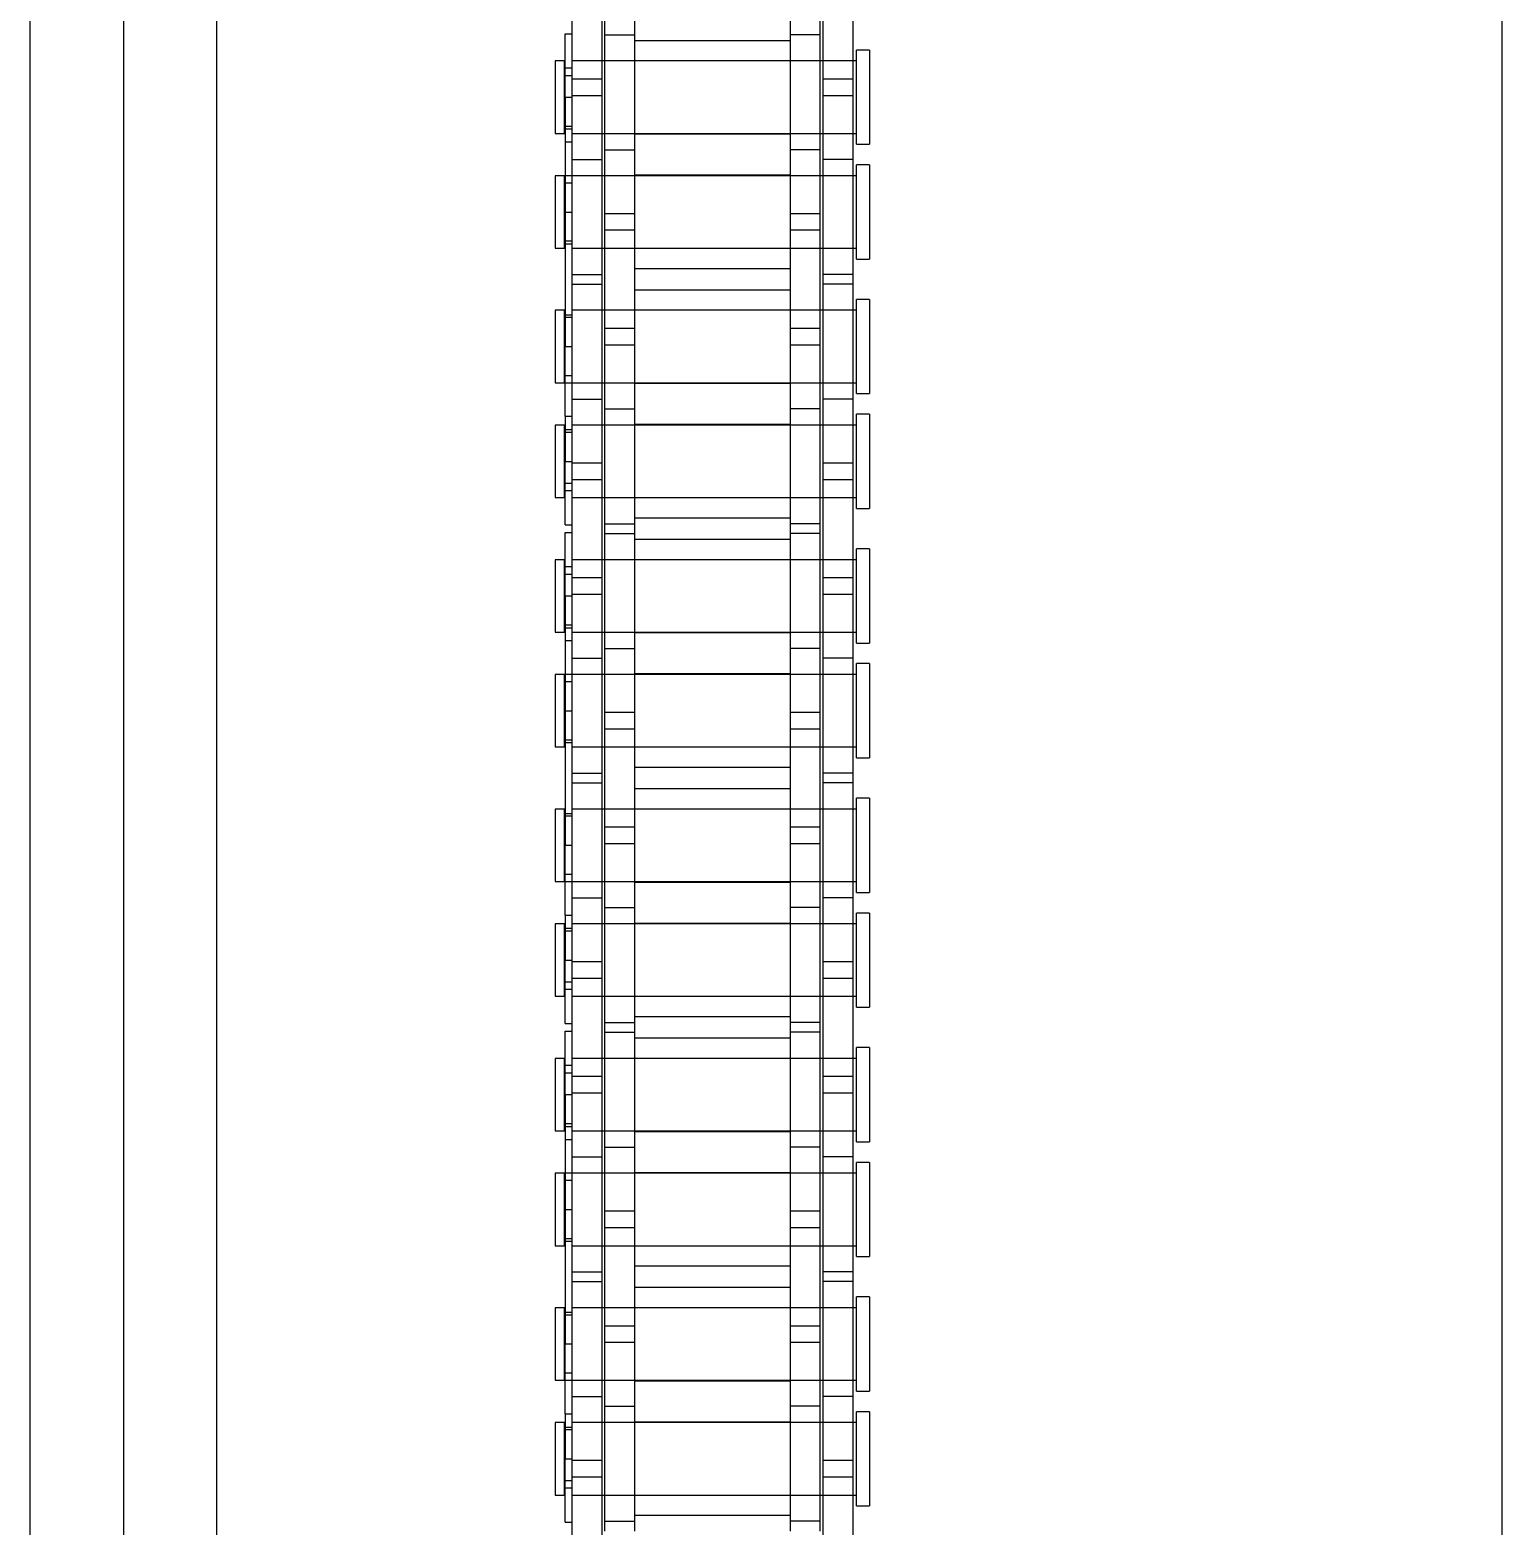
# Model space of a CAD drawing. Header units: metres. Extents: x 0 to 63075, y 0 to 44550.
# Drawn here: x 13894.7 to 13969.7, y 29152.5 to 29228.7 of the extents above; entities that cross this region are included whole.
import ezdxf

# ---------------------------------------------------------------- set-up
doc = ezdxf.new("R2010")
doc.units = ezdxf.units.M
doc.header["$LTSCALE"] = 75
doc.linetypes.add('HIDDEN2', pattern=[4.7625, 3.175, -1.5875])
for name, color, linetype in [('SDM', 7, 'Continuous'), ('SL4', 4, 'Continuous'), ('ST1', 7, 'HIDDEN2')]:
    doc.layers.add(name, color=color, linetype=linetype)

# ---------------------------------------------------------------- blocks, each defined once
blk = doc.blocks.new('A$Cb6dca9d5')
at = {"layer": 'SL4'}
for p, q in [((48.235, 3664.713), (48.235, 2339.738)), ((57.76, 2339.738), (57.76, 3664.713)), ((123.235, 2339.738), (123.235, 3664.713))]:
    blk.add_line(p, q, dxfattribs=at)
at = {"layer": 'ST1'}
for p, q in [((52.998, 3664.713), (52.998, 2339.738)), ((57.76, 2339.738), (57.76, 3664.713)), ((77.515, 2495.001), (77.515, 2488.651)), ((79.035, 2495.001), (79.035, 2488.651)), ((86.965, 2495.001), (86.965, 2488.651)), ((88.485, 2495.001), (88.485, 2488.651)), ((75.843, 2491.396), (75.843, 2482.301)), ((77.363, 2491.396), (77.363, 2482.301)), ((88.637, 2491.396), (88.637, 2482.301)), ((90.157, 2491.396), (90.157, 2482.301)), ((75.511, 2488.707), (75.843, 2488.707)), ((75.511, 2485.476), (75.511, 2488.707)), ((77.515, 2488.651), (79.035, 2488.651)), ((77.515, 2488.651), (77.515, 2479.556)), ((79.035, 2488.651), (79.035, 2479.556)), ((79.035, 2488.368), (86.965, 2488.368)), ((88.485, 2488.651), (86.965, 2488.651)), ((86.965, 2488.651), (86.965, 2479.556)), ((88.485, 2488.651), (88.485, 2479.556)), ((75, 2487.321), (75, 2483.631)), ((75.474, 2487.321), (75, 2487.321)), ((75.474, 2483.631), (75.474, 2487.321)), ((77.363, 2487.321), (75.843, 2487.321)), ((90.342, 2487.321), (75.843, 2487.321)), ((79.035, 2487.321), (77.515, 2487.321)), ((86.965, 2487.321), (79.035, 2487.321)), ((88.485, 2487.321), (86.965, 2487.321)), ((90.157, 2487.321), (88.637, 2487.321)), ((90.342, 2483.077), (90.342, 2487.874)), ((91, 2487.874), (90.342, 2487.874)), ((91, 2487.874), (91, 2483.077)), ((75.843, 2486.952), (75.474, 2486.952)), ((75.511, 2486.583), (75.843, 2486.583)), ((75.843, 2486.408), (77.363, 2486.408)), ((88.637, 2486.408), (90.157, 2486.408)), ((75.511, 2485.476), (75.843, 2485.476)), ((75.511, 2485.476), (75.511, 2472.776)), ((77.363, 2485.548), (75.843, 2485.548)), ((90.157, 2485.548), (88.637, 2485.548)), ((75, 2483.631), (75.474, 2483.631)), ((75.474, 2484), (75.843, 2484)), ((75.511, 2483.857), (75.843, 2483.857)), ((75.843, 2483.631), (77.363, 2483.631)), ((75.843, 2483.631), (90.342, 2483.631)), ((77.515, 2483.631), (79.035, 2483.631)), ((79.035, 2483.631), (86.965, 2483.631)), ((86.965, 2483.588), (79.035, 2483.588)), ((86.965, 2483.631), (88.485, 2483.631)), ((88.637, 2483.631), (90.157, 2483.631)), ((75.843, 2483.18), (75.511, 2483.18)), ((77.515, 2482.803), (79.035, 2482.803)), ((88.485, 2482.803), (86.965, 2482.803)), ((90.342, 2483.077), (91, 2483.077)), ((75.843, 2482.301), (77.363, 2482.301)), ((75.843, 2482.301), (75.843, 2475.951)), ((77.363, 2482.301), (77.363, 2475.951)), ((90.157, 2482.301), (88.637, 2482.301)), ((88.637, 2482.301), (88.637, 2475.951)), ((90.157, 2482.301), (90.157, 2475.951)), ((90.342, 2477.229), (90.342, 2482.026)), ((91, 2482.026), (90.342, 2482.026)), ((91, 2482.026), (91, 2477.229)), ((75, 2481.473), (75, 2477.783)), ((75.474, 2481.473), (75, 2481.473)), ((75.474, 2477.783), (75.474, 2481.473)), ((75.843, 2481.104), (75.474, 2481.104)), ((77.363, 2481.473), (75.511, 2481.473)), ((90.342, 2481.473), (75.843, 2481.473)), ((79.035, 2481.473), (77.515, 2481.473)), ((79.035, 2481.516), (86.965, 2481.516)), ((86.965, 2481.473), (79.035, 2481.473)), ((88.485, 2481.473), (86.965, 2481.473)), ((90.157, 2481.473), (88.637, 2481.473)), ((75.511, 2479.628), (75.843, 2479.628)), ((77.515, 2479.556), (77.515, 2478.696)), ((77.515, 2479.556), (79.035, 2479.556)), ((79.035, 2479.556), (79.035, 2478.696)), ((86.965, 2479.556), (86.965, 2478.696)), ((86.965, 2479.556), (88.485, 2479.556)), ((88.485, 2479.556), (88.485, 2478.696)), ((75.474, 2478.152), (75.843, 2478.152)), ((77.515, 2478.696), (77.515, 2469.601)), ((79.035, 2478.696), (77.515, 2478.696)), ((79.035, 2478.696), (79.035, 2469.601)), ((86.965, 2478.696), (86.965, 2469.601)), ((88.485, 2478.696), (86.965, 2478.696)), ((88.485, 2478.696), (88.485, 2469.601)), ((75, 2477.783), (75.474, 2477.783)), ((75.511, 2478.009), (75.843, 2478.009)), ((75.843, 2477.783), (77.363, 2477.783)), ((75.843, 2477.783), (90.342, 2477.783)), ((77.515, 2477.783), (79.035, 2477.783)), ((79.035, 2477.783), (86.965, 2477.783)), ((86.965, 2477.783), (88.485, 2477.783)), ((88.637, 2477.783), (90.157, 2477.783)), ((86.965, 2476.736), (79.035, 2476.736)), ((90.342, 2477.229), (91, 2477.229)), ((75.843, 2476.453), (77.363, 2476.453)), ((75.843, 2475.951), (77.363, 2475.951)), ((75.843, 2475.951), (75.843, 2466.856)), ((77.363, 2475.951), (77.363, 2466.856)), ((90.157, 2476.453), (88.637, 2476.453)), ((90.157, 2475.951), (88.637, 2475.951)), ((88.637, 2475.951), (88.637, 2466.856)), ((90.157, 2475.951), (90.157, 2466.856)), ((79.035, 2475.668), (86.965, 2475.668)), ((90.342, 2470.377), (90.342, 2475.174)), ((91, 2475.174), (90.342, 2475.174)), ((91, 2475.174), (91, 2470.377)), ((75, 2474.621), (75, 2470.931)), ((75.474, 2474.621), (75, 2474.621)), ((75.474, 2470.931), (75.474, 2474.621)), ((75.843, 2474.252), (75.474, 2474.252)), ((75.511, 2474.395), (75.843, 2474.395)), ((77.363, 2474.621), (75.843, 2474.621)), ((90.342, 2474.621), (75.843, 2474.621)), ((79.035, 2474.621), (77.515, 2474.621)), ((86.965, 2474.621), (79.035, 2474.621)), ((88.485, 2474.621), (86.965, 2474.621)), ((90.157, 2474.621), (88.637, 2474.621)), ((77.515, 2473.708), (79.035, 2473.708)), ((86.965, 2473.708), (88.485, 2473.708)), ((75.511, 2472.776), (75.843, 2472.776)), ((75.511, 2469.224), (75.511, 2472.776)), ((79.035, 2472.848), (77.515, 2472.848)), ((88.485, 2472.848), (86.965, 2472.848)), ((75.474, 2471.3), (75.843, 2471.3)), ((75, 2470.931), (75.474, 2470.931)), ((75.511, 2470.931), (77.363, 2470.931)), ((75.843, 2470.931), (90.342, 2470.931)), ((77.515, 2470.931), (79.035, 2470.931)), ((79.035, 2470.931), (86.965, 2470.931)), ((86.965, 2470.888), (79.035, 2470.888)), ((86.965, 2470.931), (88.485, 2470.931)), ((88.637, 2470.931), (90.157, 2470.931)), ((75.843, 2470.103), (77.363, 2470.103)), ((90.157, 2470.103), (88.637, 2470.103)), ((90.342, 2470.377), (91, 2470.377)), ((75.511, 2469.224), (75.511, 2466.928)), ((75.511, 2469.224), (75.843, 2469.224)), ((77.515, 2469.601), (79.035, 2469.601)), ((77.515, 2469.601), (77.515, 2463.251)), ((79.035, 2469.601), (79.035, 2463.251)), ((88.485, 2469.601), (86.965, 2469.601)), ((86.965, 2469.601), (86.965, 2463.251)), ((88.485, 2469.601), (88.485, 2463.251)), ((90.342, 2464.529), (90.342, 2469.326)), ((91, 2469.326), (90.342, 2469.326)), ((91, 2469.326), (91, 2464.529)), ((75, 2468.773), (75, 2465.083)), ((75.474, 2468.773), (75, 2468.773)), ((75.474, 2465.083), (75.474, 2468.773)), ((75.843, 2468.404), (75.474, 2468.404)), ((75.511, 2468.547), (75.843, 2468.547)), ((77.363, 2468.773), (75.843, 2468.773)), ((90.342, 2468.773), (75.843, 2468.773)), ((79.035, 2468.773), (77.515, 2468.773)), ((79.035, 2468.816), (86.965, 2468.816)), ((86.965, 2468.773), (79.035, 2468.773)), ((88.485, 2468.773), (86.965, 2468.773)), ((90.157, 2468.773), (88.637, 2468.773)), ((75.511, 2466.928), (75.843, 2466.928)), ((75.511, 2463.697), (75.511, 2466.928)), ((75.843, 2466.856), (75.843, 2465.996)), ((75.843, 2466.856), (77.363, 2466.856)), ((77.363, 2466.856), (77.363, 2465.996)), ((88.637, 2466.856), (88.637, 2465.996)), ((88.637, 2466.856), (90.157, 2466.856)), ((90.157, 2466.856), (90.157, 2465.996)), ((75.843, 2465.996), (75.843, 2456.901)), ((77.363, 2465.996), (75.843, 2465.996)), ((77.363, 2465.996), (77.363, 2456.901)), ((88.637, 2465.996), (88.637, 2456.901)), ((90.157, 2465.996), (88.637, 2465.996)), ((90.157, 2465.996), (90.157, 2456.901)), ((75, 2465.083), (75.474, 2465.083)), ((75.474, 2465.452), (75.843, 2465.452)), ((75.511, 2465.821), (75.843, 2465.821)), ((75.843, 2465.083), (77.363, 2465.083)), ((75.843, 2465.083), (90.342, 2465.083)), ((77.515, 2465.083), (79.035, 2465.083)), ((79.035, 2465.083), (86.965, 2465.083)), ((86.965, 2465.083), (88.485, 2465.083)), ((88.637, 2465.083), (90.157, 2465.083)), ((90.342, 2464.529), (91, 2464.529)), ((75.511, 2463.697), (75.843, 2463.697)), ((77.515, 2463.753), (79.035, 2463.753)), ((86.965, 2464.036), (79.035, 2464.036)), ((88.485, 2463.753), (86.965, 2463.753)), ((75.511, 2463.307), (75.843, 2463.307)), ((75.511, 2460.076), (75.511, 2463.307)), ((77.515, 2463.251), (79.035, 2463.251)), ((77.515, 2463.251), (77.515, 2454.156)), ((79.035, 2463.251), (79.035, 2454.156)), ((79.035, 2462.968), (86.965, 2462.968)), ((88.485, 2463.251), (86.965, 2463.251)), ((86.965, 2463.251), (86.965, 2454.156)), ((88.485, 2463.251), (88.485, 2454.156)), ((90.342, 2457.677), (90.342, 2462.474)), ((91, 2462.474), (90.342, 2462.474)), ((91, 2462.474), (91, 2457.677)), ((75, 2461.921), (75, 2458.231)), ((75.474, 2461.921), (75, 2461.921)), ((75.474, 2458.231), (75.474, 2461.921)), ((75.843, 2461.552), (75.474, 2461.552)), ((77.363, 2461.921), (75.843, 2461.921)), ((90.342, 2461.921), (75.843, 2461.921)), ((79.035, 2461.921), (77.515, 2461.921)), ((86.965, 2461.921), (79.035, 2461.921)), ((88.485, 2461.921), (86.965, 2461.921)), ((90.157, 2461.921), (88.637, 2461.921)), ((75.511, 2461.183), (75.843, 2461.183)), ((75.843, 2461.008), (77.363, 2461.008)), ((88.637, 2461.008), (90.157, 2461.008)), ((75.511, 2460.076), (75.511, 2447.376)), ((75.511, 2460.076), (75.843, 2460.076)), ((77.363, 2460.148), (75.843, 2460.148)), ((90.157, 2460.148), (88.637, 2460.148)), ((75, 2458.231), (75.474, 2458.231)), ((75.474, 2458.6), (75.843, 2458.6)), ((75.511, 2458.457), (75.843, 2458.457)), ((75.843, 2458.231), (77.363, 2458.231)), ((75.843, 2458.231), (90.342, 2458.231)), ((77.515, 2458.231), (79.035, 2458.231)), ((79.035, 2458.231), (86.965, 2458.231)), ((86.965, 2458.231), (88.485, 2458.231)), ((88.637, 2458.231), (90.157, 2458.231)), ((75.843, 2457.78), (75.511, 2457.78)), ((86.965, 2458.188), (79.035, 2458.188)), ((90.342, 2457.677), (91, 2457.677)), ((75.843, 2456.901), (77.363, 2456.901)), ((75.843, 2456.901), (75.843, 2450.551)), ((77.363, 2456.901), (77.363, 2450.551)), ((77.515, 2457.403), (79.035, 2457.403)), ((88.485, 2457.403), (86.965, 2457.403)), ((90.157, 2456.901), (88.637, 2456.901)), ((88.637, 2456.901), (88.637, 2450.551)), ((90.157, 2456.901), (90.157, 2450.551)), ((75, 2456.073), (75, 2452.383)), ((75.474, 2456.073), (75, 2456.073)), ((75.474, 2452.383), (75.474, 2456.073)), ((77.363, 2456.073), (75.511, 2456.073)), ((90.342, 2456.073), (75.843, 2456.073)), ((79.035, 2456.073), (77.515, 2456.073)), ((79.035, 2456.116), (86.965, 2456.116)), ((86.965, 2456.073), (79.035, 2456.073)), ((88.485, 2456.073), (86.965, 2456.073)), ((90.157, 2456.073), (88.637, 2456.073)), ((90.342, 2451.829), (90.342, 2456.626)), ((91, 2456.626), (90.342, 2456.626)), ((91, 2456.626), (91, 2451.829)), ((75.843, 2455.704), (75.474, 2455.704)), ((75.511, 2454.228), (75.843, 2454.228)), ((77.515, 2454.156), (77.515, 2453.296)), ((77.515, 2454.156), (79.035, 2454.156)), ((79.035, 2454.156), (79.035, 2453.296)), ((86.965, 2454.156), (86.965, 2453.296)), ((86.965, 2454.156), (88.485, 2454.156)), ((88.485, 2454.156), (88.485, 2453.296)), ((77.515, 2453.296), (77.515, 2444.201)), ((79.035, 2453.296), (77.515, 2453.296)), ((79.035, 2453.296), (79.035, 2444.201)), ((86.965, 2453.296), (86.965, 2444.201)), ((88.485, 2453.296), (86.965, 2453.296)), ((88.485, 2453.296), (88.485, 2444.201)), ((75, 2452.383), (75.474, 2452.383)), ((75.474, 2452.752), (75.843, 2452.752)), ((75.511, 2452.609), (75.843, 2452.609)), ((75.843, 2452.383), (77.363, 2452.383)), ((75.843, 2452.383), (90.342, 2452.383)), ((77.515, 2452.383), (79.035, 2452.383)), ((79.035, 2452.383), (86.965, 2452.383)), ((86.965, 2452.383), (88.485, 2452.383)), ((88.637, 2452.383), (90.157, 2452.383)), ((90.342, 2451.829), (91, 2451.829)), ((75.843, 2451.053), (77.363, 2451.053)), ((86.965, 2451.336), (79.035, 2451.336)), ((90.157, 2451.053), (88.637, 2451.053)), ((75.843, 2450.551), (77.363, 2450.551)), ((75.843, 2450.551), (75.843, 2441.456)), ((77.363, 2450.551), (77.363, 2441.456)), ((79.035, 2450.268), (86.965, 2450.268)), ((90.157, 2450.551), (88.637, 2450.551)), ((88.637, 2450.551), (88.637, 2441.456)), ((90.157, 2450.551), (90.157, 2441.456)), ((75, 2449.221), (75, 2445.531)), ((75.474, 2449.221), (75, 2449.221)), ((75.474, 2445.531), (75.474, 2449.221)), ((77.363, 2449.221), (75.843, 2449.221)), ((90.342, 2449.221), (75.843, 2449.221)), ((79.035, 2449.221), (77.515, 2449.221)), ((86.965, 2449.221), (79.035, 2449.221)), ((88.485, 2449.221), (86.965, 2449.221)), ((90.157, 2449.221), (88.637, 2449.221)), ((90.342, 2444.977), (90.342, 2449.774)), ((91, 2449.774), (90.342, 2449.774)), ((91, 2449.774), (91, 2444.977)), ((75.843, 2448.852), (75.474, 2448.852)), ((75.511, 2448.995), (75.843, 2448.995)), ((77.515, 2448.308), (79.035, 2448.308)), ((86.965, 2448.308), (88.485, 2448.308)), ((75.511, 2447.376), (75.843, 2447.376)), ((75.511, 2443.824), (75.511, 2447.376)), ((79.035, 2447.448), (77.515, 2447.448)), ((88.485, 2447.448), (86.965, 2447.448)), ((75, 2445.531), (75.474, 2445.531)), ((75.474, 2445.9), (75.843, 2445.9)), ((75.511, 2445.531), (77.363, 2445.531)), ((75.843, 2445.531), (90.342, 2445.531)), ((77.515, 2445.531), (79.035, 2445.531)), ((79.035, 2445.531), (86.965, 2445.531)), ((86.965, 2445.488), (79.035, 2445.488)), ((86.965, 2445.531), (88.485, 2445.531)), ((88.637, 2445.531), (90.157, 2445.531)), ((75.843, 2444.703), (77.363, 2444.703)), ((90.157, 2444.703), (88.637, 2444.703)), ((90.342, 2444.977), (91, 2444.977)), ((75.511, 2443.824), (75.511, 2441.528)), ((75.511, 2443.824), (75.843, 2443.824)), ((77.515, 2444.201), (79.035, 2444.201)), ((77.515, 2444.201), (77.515, 2437.851)), ((79.035, 2444.201), (79.035, 2437.851)), ((88.485, 2444.201), (86.965, 2444.201)), ((86.965, 2444.201), (86.965, 2437.851)), ((88.485, 2444.201), (88.485, 2437.851)), ((90.342, 2439.129), (90.342, 2443.926)), ((91, 2443.926), (90.342, 2443.926)), ((91, 2443.926), (91, 2439.129)), ((75, 2443.373), (75, 2439.683)), ((75.474, 2443.373), (75, 2443.373)), ((75.474, 2439.683), (75.474, 2443.373)), ((75.843, 2443.004), (75.474, 2443.004)), ((75.511, 2443.147), (75.843, 2443.147)), ((77.363, 2443.373), (75.843, 2443.373)), ((90.342, 2443.373), (75.843, 2443.373)), ((79.035, 2443.373), (77.515, 2443.373)), ((79.035, 2443.416), (86.965, 2443.416)), ((86.965, 2443.373), (79.035, 2443.373)), ((88.485, 2443.373), (86.965, 2443.373)), ((90.157, 2443.373), (88.637, 2443.373)), ((75.511, 2441.528), (75.843, 2441.528)), ((75.511, 2438.297), (75.511, 2441.528)), ((75.843, 2441.456), (75.843, 2440.596)), ((75.843, 2441.456), (77.363, 2441.456)), ((77.363, 2441.456), (77.363, 2440.596)), ((88.637, 2441.456), (88.637, 2440.596)), ((88.637, 2441.456), (90.157, 2441.456)), ((90.157, 2441.456), (90.157, 2440.596)), ((75.474, 2440.052), (75.843, 2440.052)), ((75.511, 2440.421), (75.843, 2440.421)), ((75.843, 2440.596), (75.843, 2431.501)), ((77.363, 2440.596), (75.843, 2440.596)), ((77.363, 2440.596), (77.363, 2431.501)), ((88.637, 2440.596), (88.637, 2431.501)), ((90.157, 2440.596), (88.637, 2440.596)), ((90.157, 2440.596), (90.157, 2431.501)), ((75, 2439.683), (75.474, 2439.683)), ((75.843, 2439.683), (77.363, 2439.683)), ((75.843, 2439.683), (90.342, 2439.683)), ((77.515, 2439.683), (79.035, 2439.683)), ((79.035, 2439.683), (86.965, 2439.683)), ((86.965, 2439.683), (88.485, 2439.683)), ((88.637, 2439.683), (90.157, 2439.683)), ((86.965, 2438.636), (79.035, 2438.636)), ((90.342, 2439.129), (91, 2439.129)), ((75.511, 2438.297), (75.843, 2438.297)), ((75.511, 2437.907), (75.843, 2437.907)), ((75.511, 2434.676), (75.511, 2437.907)), ((77.515, 2438.353), (79.035, 2438.353)), ((77.515, 2437.851), (79.035, 2437.851)), ((77.515, 2437.851), (77.515, 2428.756)), ((79.035, 2437.851), (79.035, 2428.756)), ((88.485, 2438.353), (86.965, 2438.353)), ((88.485, 2437.851), (86.965, 2437.851)), ((86.965, 2437.851), (86.965, 2428.756)), ((88.485, 2437.851), (88.485, 2428.756)), ((79.035, 2437.568), (86.965, 2437.568)), ((90.342, 2432.277), (90.342, 2437.074)), ((91, 2437.074), (90.342, 2437.074)), ((91, 2437.074), (91, 2432.277)), ((75, 2436.521), (75, 2432.831)), ((75.474, 2436.521), (75, 2436.521)), ((75.474, 2432.831), (75.474, 2436.521)), ((75.843, 2436.152), (75.474, 2436.152)), ((77.363, 2436.521), (75.843, 2436.521)), ((90.342, 2436.521), (75.843, 2436.521)), ((79.035, 2436.521), (77.515, 2436.521)), ((86.965, 2436.521), (79.035, 2436.521)), ((88.485, 2436.521), (86.965, 2436.521)), ((90.157, 2436.521), (88.637, 2436.521)), ((75.511, 2435.783), (75.843, 2435.783)), ((75.843, 2435.608), (77.363, 2435.608)), ((88.637, 2435.608), (90.157, 2435.608)), ((75.511, 2434.676), (75.843, 2434.676)), ((75.511, 2434.676), (75.511, 2421.976)), ((77.363, 2434.748), (75.843, 2434.748)), ((90.157, 2434.748), (88.637, 2434.748)), ((75.474, 2433.2), (75.843, 2433.2)), ((75, 2432.831), (75.474, 2432.831)), ((75.511, 2433.057), (75.843, 2433.057)), ((75.843, 2432.38), (75.511, 2432.38)), ((75.843, 2432.831), (77.363, 2432.831)), ((75.843, 2432.831), (90.342, 2432.831)), ((77.515, 2432.831), (79.035, 2432.831)), ((79.035, 2432.831), (86.965, 2432.831)), ((86.965, 2432.788), (79.035, 2432.788)), ((86.965, 2432.831), (88.485, 2432.831)), ((88.637, 2432.831), (90.157, 2432.831)), ((77.515, 2432.003), (79.035, 2432.003)), ((88.485, 2432.003), (86.965, 2432.003)), ((90.342, 2432.277), (91, 2432.277)), ((75.843, 2431.501), (77.363, 2431.501)), ((75.843, 2431.501), (75.843, 2425.151)), ((77.363, 2431.501), (77.363, 2425.151)), ((90.157, 2431.501), (88.637, 2431.501)), ((88.637, 2431.501), (88.637, 2425.151)), ((90.157, 2431.501), (90.157, 2425.151)), ((90.342, 2426.429), (90.342, 2431.226)), ((91, 2431.226), (90.342, 2431.226)), ((91, 2431.226), (91, 2426.429)), ((75, 2430.673), (75, 2426.983)), ((75.474, 2430.673), (75, 2430.673)), ((75.474, 2426.983), (75.474, 2430.673)), ((75.843, 2430.304), (75.474, 2430.304)), ((77.363, 2430.673), (75.511, 2430.673)), ((90.342, 2430.673), (75.843, 2430.673)), ((79.035, 2430.673), (77.515, 2430.673)), ((79.035, 2430.716), (86.965, 2430.716)), ((86.965, 2430.673), (79.035, 2430.673)), ((88.485, 2430.673), (86.965, 2430.673)), ((90.157, 2430.673), (88.637, 2430.673)), ((75.511, 2428.828), (75.843, 2428.828)), ((77.515, 2428.756), (77.515, 2427.896)), ((77.515, 2428.756), (79.035, 2428.756)), ((79.035, 2428.756), (79.035, 2427.896)), ((86.965, 2428.756), (86.965, 2427.896)), ((86.965, 2428.756), (88.485, 2428.756)), ((88.485, 2428.756), (88.485, 2427.896)), ((77.515, 2427.896), (77.515, 2418.801)), ((79.035, 2427.896), (77.515, 2427.896)), ((79.035, 2427.896), (79.035, 2418.801)), ((86.965, 2427.896), (86.965, 2418.801)), ((88.485, 2427.896), (86.965, 2427.896)), ((88.485, 2427.896), (88.485, 2418.801)), ((75, 2426.983), (75.474, 2426.983)), ((75.474, 2427.352), (75.843, 2427.352)), ((75.511, 2427.209), (75.843, 2427.209)), ((75.843, 2426.983), (77.363, 2426.983)), ((75.843, 2426.983), (90.342, 2426.983)), ((77.515, 2426.983), (79.035, 2426.983)), ((79.035, 2426.983), (86.965, 2426.983)), ((86.965, 2426.983), (88.485, 2426.983)), ((88.637, 2426.983), (90.157, 2426.983)), ((90.342, 2426.429), (91, 2426.429)), ((75.843, 2425.653), (77.363, 2425.653)), ((86.965, 2425.936), (79.035, 2425.936)), ((90.157, 2425.653), (88.637, 2425.653)), ((75.843, 2425.151), (77.363, 2425.151)), ((75.843, 2425.151), (75.843, 2416.056)), ((77.363, 2425.151), (77.363, 2416.056)), ((79.035, 2424.868), (86.965, 2424.868)), ((90.157, 2425.151), (88.637, 2425.151)), ((88.637, 2425.151), (88.637, 2416.056)), ((90.157, 2425.151), (90.157, 2416.056)), ((90.342, 2419.577), (90.342, 2424.374)), ((91, 2424.374), (90.342, 2424.374)), ((91, 2424.374), (91, 2419.577)), ((75, 2423.821), (75, 2420.131)), ((75.474, 2423.821), (75, 2423.821)), ((75.474, 2420.131), (75.474, 2423.821)), ((75.843, 2423.452), (75.474, 2423.452)), ((75.511, 2423.595), (75.843, 2423.595)), ((77.363, 2423.821), (75.843, 2423.821)), ((90.342, 2423.821), (75.843, 2423.821)), ((79.035, 2423.821), (77.515, 2423.821)), ((86.965, 2423.821), (79.035, 2423.821)), ((88.485, 2423.821), (86.965, 2423.821)), ((90.157, 2423.821), (88.637, 2423.821)), ((77.515, 2422.908), (79.035, 2422.908)), ((86.965, 2422.908), (88.485, 2422.908)), ((75.511, 2421.976), (75.843, 2421.976)), ((75.511, 2418.424), (75.511, 2421.976)), ((79.035, 2422.048), (77.515, 2422.048)), ((88.485, 2422.048), (86.965, 2422.048)), ((75, 2420.131), (75.474, 2420.131)), ((75.474, 2420.5), (75.843, 2420.5)), ((75.511, 2420.131), (77.363, 2420.131)), ((75.843, 2420.131), (90.342, 2420.131)), ((77.515, 2420.131), (79.035, 2420.131)), ((79.035, 2420.131), (86.965, 2420.131)), ((86.965, 2420.131), (88.485, 2420.131)), ((88.637, 2420.131), (90.157, 2420.131)), ((86.965, 2420.088), (79.035, 2420.088)), ((90.342, 2419.577), (91, 2419.577)), ((75.843, 2419.303), (77.363, 2419.303)), ((77.515, 2418.801), (79.035, 2418.801)), ((77.515, 2418.801), (77.515, 2412.451)), ((79.035, 2418.801), (79.035, 2412.451)), ((88.485, 2418.801), (86.965, 2418.801)), ((86.965, 2418.801), (86.965, 2412.451)), ((88.485, 2418.801), (88.485, 2412.451)), ((90.157, 2419.303), (88.637, 2419.303)), ((75, 2417.973), (75, 2414.283)), ((75.474, 2417.973), (75, 2417.973)), ((75.474, 2414.283), (75.474, 2417.973)), ((75.511, 2418.424), (75.511, 2416.128)), ((75.511, 2418.424), (75.843, 2418.424)), ((77.363, 2417.973), (75.843, 2417.973)), ((90.342, 2417.973), (75.843, 2417.973)), ((79.035, 2417.973), (77.515, 2417.973)), ((79.035, 2418.016), (86.965, 2418.016)), ((86.965, 2417.973), (79.035, 2417.973)), ((88.485, 2417.973), (86.965, 2417.973)), ((90.157, 2417.973), (88.637, 2417.973)), ((90.342, 2413.729), (90.342, 2418.526)), ((91, 2418.526), (90.342, 2418.526)), ((91, 2418.526), (91, 2413.729)), ((75.843, 2417.604), (75.474, 2417.604)), ((75.511, 2417.747), (75.843, 2417.747)), ((75.511, 2416.128), (75.843, 2416.128)), ((75.511, 2412.897), (75.511, 2416.128)), ((75.843, 2416.056), (75.843, 2415.196)), ((75.843, 2416.056), (77.363, 2416.056)), ((77.363, 2416.056), (77.363, 2415.196)), ((88.637, 2416.056), (88.637, 2415.196)), ((88.637, 2416.056), (90.157, 2416.056)), ((90.157, 2416.056), (90.157, 2415.196)), ((75.511, 2415.021), (75.843, 2415.021)), ((75.843, 2415.196), (75.843, 2406.101)), ((77.363, 2415.196), (75.843, 2415.196)), ((77.363, 2415.196), (77.363, 2406.101)), ((88.637, 2415.196), (88.637, 2406.101)), ((90.157, 2415.196), (88.637, 2415.196)), ((90.157, 2415.196), (90.157, 2406.101)), ((75, 2414.283), (75.474, 2414.283)), ((75.474, 2414.652), (75.843, 2414.652)), ((75.843, 2414.283), (77.363, 2414.283)), ((75.843, 2414.283), (90.342, 2414.283)), ((77.515, 2414.283), (79.035, 2414.283)), ((79.035, 2414.283), (86.965, 2414.283)), ((86.965, 2414.283), (88.485, 2414.283)), ((88.637, 2414.283), (90.157, 2414.283)), ((90.342, 2413.729), (91, 2413.729)), ((75.511, 2412.897), (75.843, 2412.897)), ((77.515, 2412.953), (79.035, 2412.953)), ((86.965, 2413.236), (79.035, 2413.236)), ((88.485, 2412.953), (86.965, 2412.953))]:
    blk.add_line(p, q, dxfattribs=at)

msp = doc.modelspace()

# ---------------------------------------------------------------- block references
at = {"layer": 'SDM'}
msp.add_blockref('A$Cb6dca9d5', (13846.469, 26739.769), dxfattribs=at)

doc.saveas('drawing.dxf')
